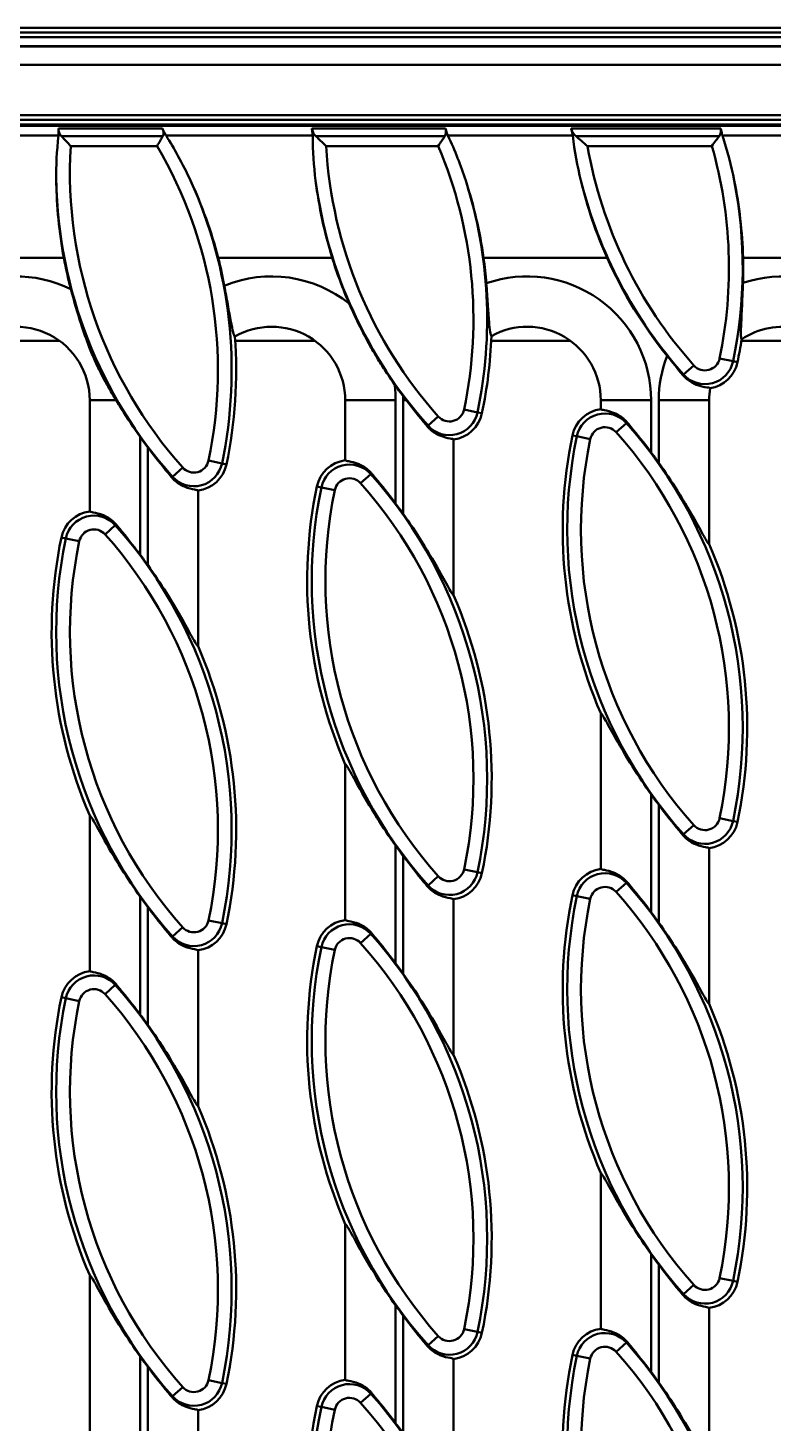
# Model space of a CAD drawing. Header units: millimetres. Extents: x 0 to 2774, y -40 to 1485.
# Drawn here: x 1606.2 to 1687.2, y 548.3 to 700 of the extents above; entities that cross this region are included whole.
import ezdxf

# ---------------------------------------------------------------- set-up
doc = ezdxf.new("R2010")
doc.units = ezdxf.units.MM
doc.header["$LTSCALE"] = 2.5
doc.layers.add('Sichtbar (ISO)', color=7, linetype='Continuous', lineweight=50)
doc.layers.add('Sichtbar schmal (ISO)', color=7, linetype='Continuous', lineweight=50)

msp = doc.modelspace()

# ---------------------------------------------------------------- linework, layer by layer
at = {"layer": 'Sichtbar (ISO)'}
for p, q in [((1965.988, 700.016), (1465.988, 700.016)), ((1965.988, 698.016), (1465.988, 698.016)), ((1965.988, 696.016), (1465.988, 696.016)), ((1573.604, 689.516), (1695.893, 689.516)), ((1573.838, 690.016), (1698.725, 690.016)), ((1610.054, 675.016), (1597.302, 675.016)), ((1639.227, 675.016), (1626.837, 675.016)), ((1669.116, 675.016), (1655.689, 675.016)), ((1699.83, 675.016), (1683.902, 675.016)), ((1612.877, 659.516), (1612.877, 647.439)), ((1640.655, 659.516), (1640.655, 652.995)), ((1668.433, 659.516), (1668.433, 658.55)), ((1680.21, 643.883), (1680.21, 659.516)), ((1652.433, 638.328), (1652.433, 655.258)), ((1624.655, 632.772), (1624.655, 649.703)), ((1668.433, 625.481), (1668.433, 608.55)), ((1640.655, 619.926), (1640.655, 602.995)), ((1612.877, 614.37), (1612.877, 597.439)), ((1680.21, 593.883), (1680.21, 610.814)), ((1652.433, 588.328), (1652.433, 605.258)), ((1624.655, 582.772), (1624.655, 599.703)), ((1668.433, 575.481), (1668.433, 558.55)), ((1640.655, 569.926), (1640.655, 552.995)), ((1612.877, 564.37), (1612.877, 547.439)), ((1680.21, 543.883), (1680.21, 560.814)), ((1652.433, 538.328), (1652.433, 555.258)), ((1624.655, 532.772), (1624.655, 549.703))]:
    msp.add_line(p, q, dxfattribs=at)
for centre, radius, start, end in [((1658.948, 684.338), 49.775, 190.79476, 194.81895), ((1578.583, 662.804), 49.775, 10.6123, 14.20136), ((1686.726, 689.894), 49.775, 197.39184, 203.52081), ((1606.361, 668.36), 49.775, 4.46839, 7.68444), ((1714.504, 695.449), 49.775, 204.2374, 218.65446), ((1634.139, 673.915), 49.775, 358.11784, 1.26655), ((1604.877, 659.516), 8, 0, 125.3978), ((1578.583, 662.804), 50.212, 348.215, 4.16225), ((1632.655, 659.516), 8, 0, 119.92904), ((1606.361, 668.36), 50.212, 348.215, 357.88226), ((1660.433, 659.516), 8, 0, 119.12127), ((1634.139, 673.915), 50.212, 348.215, 351.10984), ((1688.21, 659.516), 8, 31.81441, 123.90218), ((1679.757, 664.398), 3.612, 278.95512, 348.215), ((1686.726, 689.894), 49.775, 215.13482, 216.97769), ((1688.21, 659.516), 8, 170.54752, 180), ((1668.886, 654.967), 3.612, 97.21491, 168.215), ((1651.979, 658.842), 3.612, 277.21491, 348.215), ((1658.948, 684.338), 49.775, 215.35783, 216.96405), ((1714.504, 645.449), 50.212, 168.215, 203.43238), ((1624.201, 653.287), 3.612, 277.21491, 348.215), ((1641.108, 649.411), 3.612, 97.21491, 168.215), ((1634.139, 623.915), 49.775, 35.35783, 36.96405), ((1686.726, 639.894), 50.212, 168.215, 203.43238), ((1606.361, 618.36), 49.775, 35.35783, 36.96405), ((1613.331, 643.856), 3.612, 97.21491, 168.215), ((1658.948, 634.338), 50.212, 168.215, 203.43238), ((1634.139, 623.915), 50.212, 348.215, 23.43238), ((1578.583, 612.804), 49.775, 35.35783, 36.96405), ((1606.361, 618.36), 50.212, 348.215, 23.43238), ((1578.583, 612.804), 50.212, 348.215, 23.43238), ((1714.504, 645.449), 49.775, 215.35783, 216.96405), ((1679.757, 614.398), 3.612, 277.21491, 348.215), ((1686.726, 639.894), 49.775, 215.35783, 216.96405), ((1668.886, 604.967), 3.612, 97.21491, 168.215), ((1651.979, 608.842), 3.612, 277.21491, 348.215), ((1658.948, 634.338), 49.775, 215.35783, 216.96405), ((1714.504, 595.449), 50.212, 168.215, 203.43238), ((1624.201, 603.287), 3.612, 277.21491, 348.215), ((1641.108, 599.411), 3.612, 97.21491, 168.215), ((1634.139, 573.915), 49.775, 35.35783, 36.96405), ((1686.726, 589.894), 50.212, 168.215, 203.43238), ((1606.361, 568.36), 49.775, 35.35783, 36.96405), ((1613.331, 593.856), 3.612, 97.21491, 168.215), ((1658.948, 584.338), 50.212, 168.215, 203.43238), ((1634.139, 573.915), 50.212, 348.215, 23.43238), ((1578.583, 562.804), 49.775, 35.35783, 36.96405), ((1606.361, 568.36), 50.212, 348.215, 23.43238), ((1578.583, 562.804), 50.212, 348.215, 23.43238), ((1714.504, 595.449), 49.775, 215.35783, 216.96405), ((1679.757, 564.398), 3.612, 277.21491, 348.215), ((1686.726, 589.894), 49.775, 215.35783, 216.96405), ((1668.886, 554.967), 3.612, 97.21491, 168.215), ((1651.979, 558.842), 3.612, 277.21491, 348.215), ((1658.948, 584.338), 49.775, 215.35783, 216.96405), ((1714.504, 545.449), 50.212, 168.215, 203.43238), ((1634.139, 523.915), 49.775, 35.35783, 36.96405), ((1624.201, 553.287), 3.612, 277.21491, 348.215), ((1641.108, 549.411), 3.612, 97.21491, 168.215), ((1686.726, 539.894), 50.212, 168.215, 203.43238), ((1606.361, 518.36), 49.775, 35.35783, 36.96405)]:
    msp.add_arc(centre, radius, start, end, dxfattribs=at)
for centre, major_axis, start_param, end_param in [((1658.948, 684.011), (0, -49.716), 4.7243321, 4.8943377), ((1578.583, 662.477), (0, 49.857), 4.9666113, 5.145853), ((1686.726, 689.567), (0, -49.679), 4.8364919, 5.0096603), ((1606.361, 668.033), (0, 49.821), 4.8530135, 5.0263297), ((1714.504, 695.123), (0, -49.643), 4.9504211, 5.1294146), ((1634.139, 673.588), (0, 49.784), 4.7410599, 4.911133)]:
    msp.add_ellipse(centre, major_axis=major_axis, ratio=0.9999784, start_param=start_param, end_param=end_param, dxfattribs=at)
for points, knots in [([(1609.464, 689.081), (1609.466, 689.039), (1609.469, 688.993), (1609.477, 688.855), (1609.482, 688.758), (1609.484, 688.539), (1609.479, 688.419), (1609.466, 688.299)], [-0.088490593, -0.088490593, -0.088490593, -0.088490593, -0.070380832, -0.070380832, -0.038118861, -0.038118861, -0.001894741, -0.001894741, -0.001894741, -0.001894741]), ([(1609.816, 688.228), (1609.701, 688.353), (1609.61, 688.506), (1609.504, 688.777), (1609.471, 688.932), (1609.464, 689.081)], [0.93695004, 0.93695004, 0.93695004, 0.93695004, 0.9973934, 0.9973934, 1.05608608, 1.05608608, 1.05608608, 1.05608608]), ([(1621.177, 688.299), (1621.124, 688.383), (1621.074, 688.469), (1620.971, 688.663), (1620.921, 688.768), (1620.842, 688.945), (1620.811, 689.017), (1620.782, 689.081)], [-0.10637182, -0.10637182, -0.10637182, -0.10637182, -0.076680369, -0.076680369, -0.040083643, -0.040083643, -0.011256213, -0.011256213, -0.011256213, -0.011256213]), ([(1620.782, 689.081), (1620.85, 688.933), (1620.893, 688.772), (1620.903, 688.5), (1620.876, 688.351), (1620.806, 688.228)], [0.02997029, 0.02997029, 0.02997029, 0.02997029, 0.0913638, 0.0913638, 0.14559588, 0.14559588, 0.14559588, 0.14559588]), ([(1637.022, 689.081), (1637.03, 689.024), (1637.042, 688.961), (1637.067, 688.809), (1637.081, 688.719), (1637.104, 688.518), (1637.11, 688.409), (1637.111, 688.299)], [-0.091355071, -0.091355071, -0.091355071, -0.091355071, -0.066935323, -0.066935323, -0.03738814, -0.03738814, -0.004381078, -0.004381078, -0.004381078, -0.004381078]), ([(1637.468, 688.228), (1637.338, 688.353), (1637.229, 688.509), (1637.094, 688.78), (1637.045, 688.933), (1637.022, 689.081)], [0.93073261, 0.93073261, 0.93073261, 0.93073261, 0.99377659, 0.99377659, 1.05248697, 1.05248697, 1.05248697, 1.05248697]), ([(1651.548, 689.081), (1651.593, 688.932), (1651.613, 688.773), (1651.59, 688.501), (1651.546, 688.351), (1651.465, 688.228)], [0.02899271, 0.02899271, 0.02899271, 0.02899271, 0.08903376, 0.08903376, 0.14441862, 0.14441862, 0.14441862, 0.14441862]), ([(1651.821, 688.299), (1651.78, 688.387), (1651.742, 688.477), (1651.671, 688.67), (1651.639, 688.77), (1651.588, 688.943), (1651.567, 689.017), (1651.548, 689.081)], [-0.101692756, -0.101692756, -0.101692756, -0.101692756, -0.072566271, -0.072566271, -0.039254825, -0.039254825, -0.010951722, -0.010951722, -0.010951722, -0.010951722]), ([(1665.202, 689.081), (1665.215, 689.035), (1665.229, 688.985), (1665.272, 688.837), (1665.3, 688.733), (1665.348, 688.518), (1665.368, 688.409), (1665.381, 688.299)], [-0.092696771, -0.092696771, -0.092696771, -0.092696771, -0.072594322, -0.072594322, -0.037704406, -0.037704406, -0.004407604, -0.004407604, -0.004407604, -0.004407604]), ([(1665.75, 688.228), (1665.603, 688.354), (1665.473, 688.512), (1665.308, 688.783), (1665.242, 688.934), (1665.202, 689.081)], [0.93262683, 0.93262683, 0.93262683, 0.93262683, 0.99891182, 0.99891182, 1.05783826, 1.05783826, 1.05783826, 1.05783826]), ([(1681.48, 689.081), (1681.506, 688.932), (1681.506, 688.773), (1681.453, 688.502), (1681.393, 688.352), (1681.301, 688.228)], [0.02841016, 0.02841016, 0.02841016, 0.02841016, 0.087676, 0.087676, 0.14449036, 0.14449036, 0.14449036, 0.14449036]), ([(1681.65, 688.299), (1681.62, 688.389), (1681.595, 688.48), (1681.547, 688.682), (1681.527, 688.789), (1681.5, 688.958), (1681.49, 689.023), (1681.48, 689.081)], [-0.098887258, -0.098887258, -0.098887258, -0.098887258, -0.070511641, -0.070511641, -0.03575834, -0.03575834, -0.010777892, -0.010777892, -0.010777892, -0.010777892]), ([(1610.806, 687.167), (1610.805, 687.169), (1610.803, 687.17), (1610.619, 687.366), (1610.434, 687.563), (1610.101, 687.92), (1609.949, 688.084), (1609.816, 688.228)], [-0.15322289, -0.15322289, -0.15322289, -0.15322289, -0.15266711, -0.15266711, -0.07283648, -0.07283648, 0, 0, 0, 0]), ([(1620.806, 688.228), (1620.726, 688.086), (1620.633, 687.921), (1620.428, 687.562), (1620.317, 687.367), (1620.204, 687.171), (1620.203, 687.169), (1620.202, 687.167)], [-0.13212711, -0.13212711, -0.13212711, -0.13212711, -0.06726166, -0.06726166, 0, 0, 0.00062773, 0.00062773, 0.00062773, 0.00062773]), ([(1623.829, 683.418), (1623.413, 684.315), (1622.958, 685.217), (1622.061, 686.847), (1621.63, 687.578), (1621.177, 688.299)], [0.18740577, 0.18740577, 0.18740577, 0.18740577, 0.47570196, 0.47570196, 0.71254736, 0.71254736, 0.71254736, 0.71254736]), ([(1638.578, 687.167), (1638.576, 687.169), (1638.575, 687.17), (1638.367, 687.366), (1638.159, 687.564), (1637.787, 687.92), (1637.617, 688.084), (1637.468, 688.228)], [-0.16091372, -0.16091372, -0.16091372, -0.16091372, -0.16033292, -0.16033292, -0.07562121, -0.07562121, 0, 0, 0, 0]), ([(1651.465, 688.228), (1651.373, 688.086), (1651.266, 687.922), (1651.03, 687.564), (1650.901, 687.368), (1650.77, 687.171), (1650.769, 687.169), (1650.768, 687.167)], [-0.13663039, -0.13663039, -0.13663039, -0.13663039, -0.07032553, -0.07032553, 0, 0, 0.00060897, 0.00060897, 0.00060897, 0.00060897]), ([(1666.995, 687.167), (1666.993, 687.169), (1666.991, 687.17), (1666.768, 687.358), (1666.544, 687.547), (1666.112, 687.916), (1665.915, 688.086), (1665.75, 688.228)], [-0.15421317, -0.15421317, -0.15421317, -0.15421317, -0.15360925, -0.15360925, -0.07806405, -0.07806405, 0, 0, 0, 0]), ([(1681.301, 688.228), (1681.198, 688.088), (1681.078, 687.928), (1680.811, 687.57), (1680.661, 687.371), (1680.51, 687.17), (1680.509, 687.169), (1680.508, 687.167)], [-0.14172148, -0.14172148, -0.14172148, -0.14172148, -0.07463865, -0.07463865, 0, 0, 0.00060363, 0.00060363, 0.00060363, 0.00060363]), ([(1655.985, 672.238), (1656.045, 671.469), (1656.099, 670.705), (1656.196, 669.293), (1656.238, 668.648), (1656.318, 667.632), (1656.356, 667.237), (1656.441, 666.694), (1656.487, 666.539), (1656.539, 666.504)], [-0.83946536, -0.83946536, -0.83946536, -0.83946536, -0.60841868, -0.60841868, -0.38200031, -0.38200031, -0.18504389, -0.18504389, 0, 0, 0, 0]), ([(1683.887, 672.281), (1683.871, 671.795), (1683.853, 671.312), (1683.813, 670.368), (1683.792, 669.909), (1683.737, 668.758), (1683.703, 668.099), (1683.668, 667.139), (1683.661, 666.785), (1683.682, 666.317), (1683.706, 666.185), (1683.748, 666.155)], [-0.86498591, -0.86498591, -0.86498591, -0.86498591, -0.71988853, -0.71988853, -0.5752164, -0.5752164, -0.33887455, -0.33887455, -0.15901342, -0.15901342, 0, 0, 0, 0]), ([(1615.738, 659.516), (1615.478, 659.943), (1615.233, 660.359), (1614.645, 661.393), (1614.335, 661.971), (1613.829, 662.983), (1613.632, 663.399), (1613.217, 664.33), (1613.016, 664.815), (1612.507, 666.123), (1612.207, 666.974), (1611.559, 668.984), (1611.187, 670.253), (1610.829, 671.607)], [-1.6298574, -1.6298574, -1.6298574, -1.6298574, -1.4526309, -1.4526309, -1.1869705, -1.1869705, -0.9968914, -0.9968914, -0.7798687, -0.7798687, -0.4201663, -0.4201663, 0, 0, 0, 0]), ([(1627.507, 671.971), (1627.637, 671.276), (1627.762, 670.585), (1628.001, 669.253), (1628.111, 668.625), (1628.304, 667.606), (1628.388, 667.204), (1628.538, 666.643), (1628.604, 666.483), (1628.663, 666.449)], [-0.83073012, -0.83073012, -0.83073012, -0.83073012, -0.61869825, -0.61869825, -0.39679212, -0.39679212, -0.19477847, -0.19477847, 0, 0, 0, 0]), ([(1646.02, 661.248), (1645.692, 661.715), (1645.369, 662.188), (1644.77, 663.097), (1644.487, 663.542), (1643.86, 664.563), (1643.533, 665.123), (1642.871, 666.316), (1642.56, 666.908), (1641.838, 668.355), (1641.453, 669.187), (1641.087, 670.029)], [-0.99107799, -0.99107799, -0.99107799, -0.99107799, -0.82202369, -0.82202369, -0.66846052, -0.66846052, -0.4742175, -0.4742175, -0.27546673, -0.27546673, 0, 0, 0, 0]), ([(1680.319, 660.829), (1680.259, 660.887), (1680.044, 660.91), (1679.501, 661.004), (1679.173, 661.073), (1678.5, 661.339), (1678.181, 661.511), (1677.695, 661.892), (1677.518, 662.061), (1677.357, 662.253)], [-0.69657519, -0.69657519, -0.69657519, -0.69657519, -0.53053486, -0.53053486, -0.37895062, -0.37895062, -0.2483974, -0.2483974, -0.16724771, -0.16724771, -0.16724771, -0.16724771]), ([(1618.354, 655.534), (1617.671, 656.498), (1616.975, 657.535), (1616.124, 658.885), (1615.928, 659.202), (1615.738, 659.516)], [3.48531602, 3.48531602, 3.48531602, 3.48531602, 3.83122755, 3.83122755, 3.93779261, 3.93779261, 3.93779261, 3.93779261]), ([(1649.568, 656.688), (1649.524, 656.741), (1649.479, 656.794), (1648.728, 657.692), (1647.993, 658.605), (1647.322, 659.481), (1647.308, 659.498), (1647.295, 659.516)], [0.70958265, 0.70958265, 0.70958265, 0.70958265, 0.73010989, 0.73010989, 1.0546565, 1.0546565, 1.06126588, 1.06126588, 1.06126588, 1.06126588]), ([(1668.433, 658.55), (1668.481, 658.51), (1668.612, 658.48), (1669.087, 658.388), (1669.485, 658.312), (1670.093, 658.053), (1670.284, 657.958), (1670.668, 657.714), (1670.86, 657.566), (1671.119, 657.32), (1671.21, 657.224), (1671.297, 657.121)], [0.04336489, 0.04336489, 0.04336489, 0.04336489, 0.19996601, 0.19996601, 0.39993202, 0.39993202, 0.47560066, 0.47560066, 0.55126929, 0.55126929, 0.59299387, 0.59299387, 0.59299387, 0.59299387]), ([(1671.297, 657.121), (1671.341, 657.068), (1671.386, 657.015), (1672.137, 656.117), (1672.872, 655.204), (1673.656, 654.182), (1673.782, 654.015), (1673.91, 653.846)], [0.70958265, 0.70958265, 0.70958265, 0.70958265, 0.73010989, 0.73010989, 1.0546565, 1.0546565, 1.11670002, 1.11670002, 1.11670002, 1.11670002]), ([(1652.433, 655.258), (1652.384, 655.299), (1652.253, 655.329), (1651.778, 655.421), (1651.38, 655.497), (1650.772, 655.756), (1650.581, 655.851), (1650.197, 656.095), (1650.005, 656.243), (1649.746, 656.489), (1649.655, 656.585), (1649.568, 656.688)], [0.04336489, 0.04336489, 0.04336489, 0.04336489, 0.19996601, 0.19996601, 0.39993202, 0.39993202, 0.47560066, 0.47560066, 0.55126929, 0.55126929, 0.59299387, 0.59299387, 0.59299387, 0.59299387]), ([(1621.791, 651.133), (1621.746, 651.185), (1621.702, 651.239), (1620.95, 652.137), (1620.215, 653.05), (1619.432, 654.071), (1619.305, 654.238), (1619.178, 654.408)], [0.70958265, 0.70958265, 0.70958265, 0.70958265, 0.73010989, 0.73010989, 1.0546565, 1.0546565, 1.11670002, 1.11670002, 1.11670002, 1.11670002]), ([(1640.655, 652.995), (1640.703, 652.954), (1640.834, 652.925), (1641.31, 652.832), (1641.707, 652.757), (1642.315, 652.498), (1642.506, 652.402), (1642.89, 652.159), (1643.082, 652.01), (1643.341, 651.764), (1643.432, 651.669), (1643.519, 651.565)], [0.04336489, 0.04336489, 0.04336489, 0.04336489, 0.19996601, 0.19996601, 0.39993202, 0.39993202, 0.47560066, 0.47560066, 0.55126929, 0.55126929, 0.59299387, 0.59299387, 0.59299387, 0.59299387]), ([(1674.733, 652.719), (1675.417, 651.756), (1676.113, 650.718), (1677.536, 648.459), (1678.244, 647.238), (1679.205, 645.52), (1679.612, 644.77), (1679.956, 644.195), (1680.033, 644.072), (1680.148, 643.918), (1680.188, 643.881), (1680.21, 643.883)], [3.485316, 3.485316, 3.485316, 3.485316, 3.8312275, 3.8312275, 4.2428686, 4.2428686, 4.5039478, 4.5039478, 4.5816976, 4.5816976, 4.6534636, 4.6534636, 4.6534636, 4.6534636]), ([(1624.655, 649.703), (1624.606, 649.744), (1624.475, 649.773), (1624, 649.866), (1623.602, 649.941), (1622.994, 650.2), (1622.803, 650.296), (1622.419, 650.539), (1622.228, 650.688), (1621.968, 650.933), (1621.877, 651.029), (1621.791, 651.133)], [0.04336489, 0.04336489, 0.04336489, 0.04336489, 0.19996601, 0.19996601, 0.39993202, 0.39993202, 0.47560066, 0.47560066, 0.55126929, 0.55126929, 0.59299387, 0.59299387, 0.59299387, 0.59299387]), ([(1643.519, 651.565), (1643.563, 651.512), (1643.608, 651.459), (1644.359, 650.561), (1645.094, 649.648), (1645.878, 648.626), (1646.005, 648.459), (1646.132, 648.29)], [0.70958265, 0.70958265, 0.70958265, 0.70958265, 0.73010989, 0.73010989, 1.0546565, 1.0546565, 1.11670002, 1.11670002, 1.11670002, 1.11670002]), ([(1612.877, 647.439), (1612.925, 647.399), (1613.056, 647.369), (1613.532, 647.277), (1613.93, 647.201), (1614.537, 646.942), (1614.728, 646.847), (1615.112, 646.603), (1615.304, 646.455), (1615.563, 646.209), (1615.654, 646.113), (1615.741, 646.01)], [0.04336489, 0.04336489, 0.04336489, 0.04336489, 0.19996601, 0.19996601, 0.39993202, 0.39993202, 0.47560066, 0.47560066, 0.55126929, 0.55126929, 0.59299387, 0.59299387, 0.59299387, 0.59299387]), ([(1646.955, 647.164), (1647.639, 646.2), (1648.335, 645.162), (1649.758, 642.903), (1650.467, 641.683), (1651.428, 639.965), (1651.834, 639.215), (1652.178, 638.639), (1652.255, 638.517), (1652.37, 638.363), (1652.411, 638.325), (1652.433, 638.328)], [3.485316, 3.485316, 3.485316, 3.485316, 3.8312275, 3.8312275, 4.2428686, 4.2428686, 4.5039478, 4.5039478, 4.5816976, 4.5816976, 4.6534636, 4.6534636, 4.6534636, 4.6534636]), ([(1615.741, 646.01), (1615.786, 645.957), (1615.83, 645.904), (1616.582, 645.006), (1617.317, 644.093), (1618.1, 643.071), (1618.227, 642.904), (1618.354, 642.735)], [0.70958265, 0.70958265, 0.70958265, 0.70958265, 0.73010989, 0.73010989, 1.0546565, 1.0546565, 1.11670002, 1.11670002, 1.11670002, 1.11670002]), ([(1619.178, 641.608), (1619.861, 640.645), (1620.557, 639.607), (1621.981, 637.348), (1622.689, 636.127), (1623.65, 634.409), (1624.056, 633.659), (1624.4, 633.084), (1624.477, 632.961), (1624.593, 632.807), (1624.633, 632.77), (1624.655, 632.772)], [3.485316, 3.485316, 3.485316, 3.485316, 3.8312275, 3.8312275, 4.2428686, 4.2428686, 4.5039478, 4.5039478, 4.5816976, 4.5816976, 4.6534636, 4.6534636, 4.6534636, 4.6534636]), ([(1673.91, 616.645), (1673.226, 617.609), (1672.53, 618.647), (1671.107, 620.905), (1670.398, 622.126), (1669.437, 623.844), (1669.031, 624.594), (1668.687, 625.17), (1668.61, 625.292), (1668.495, 625.446), (1668.454, 625.484), (1668.433, 625.481)], [3.485316, 3.485316, 3.485316, 3.485316, 3.8312275, 3.8312275, 4.2428686, 4.2428686, 4.5039478, 4.5039478, 4.5816976, 4.5816976, 4.6534636, 4.6534636, 4.6534636, 4.6534636]), ([(1646.132, 611.09), (1645.448, 612.053), (1644.752, 613.091), (1643.329, 615.35), (1642.621, 616.571), (1641.66, 618.289), (1641.253, 619.038), (1640.909, 619.614), (1640.832, 619.737), (1640.717, 619.891), (1640.677, 619.928), (1640.655, 619.926)], [3.485316, 3.485316, 3.485316, 3.485316, 3.8312275, 3.8312275, 4.2428686, 4.2428686, 4.5039478, 4.5039478, 4.5816976, 4.5816976, 4.6534636, 4.6534636, 4.6534636, 4.6534636]), ([(1677.346, 612.244), (1677.302, 612.297), (1677.257, 612.35), (1676.506, 613.248), (1675.771, 614.161), (1674.987, 615.183), (1674.86, 615.349), (1674.733, 615.519)], [0.70958265, 0.70958265, 0.70958265, 0.70958265, 0.73010989, 0.73010989, 1.0546565, 1.0546565, 1.11670002, 1.11670002, 1.11670002, 1.11670002]), ([(1618.354, 605.534), (1617.671, 606.498), (1616.975, 607.535), (1615.551, 609.794), (1614.843, 611.015), (1613.882, 612.733), (1613.475, 613.483), (1613.131, 614.059), (1613.054, 614.181), (1612.939, 614.335), (1612.899, 614.372), (1612.877, 614.37)], [3.485316, 3.485316, 3.485316, 3.485316, 3.8312275, 3.8312275, 4.2428686, 4.2428686, 4.5039478, 4.5039478, 4.5816976, 4.5816976, 4.6534636, 4.6534636, 4.6534636, 4.6534636]), ([(1680.21, 610.814), (1680.162, 610.855), (1680.031, 610.884), (1679.555, 610.977), (1679.158, 611.052), (1678.55, 611.311), (1678.359, 611.407), (1677.975, 611.65), (1677.783, 611.799), (1677.524, 612.045), (1677.433, 612.14), (1677.346, 612.244)], [0.04336489, 0.04336489, 0.04336489, 0.04336489, 0.19996601, 0.19996601, 0.39993202, 0.39993202, 0.47560066, 0.47560066, 0.55126929, 0.55126929, 0.59299387, 0.59299387, 0.59299387, 0.59299387]), ([(1649.568, 606.688), (1649.524, 606.741), (1649.479, 606.794), (1648.728, 607.692), (1647.993, 608.605), (1647.209, 609.627), (1647.083, 609.794), (1646.955, 609.963)], [0.70958265, 0.70958265, 0.70958265, 0.70958265, 0.73010989, 0.73010989, 1.0546565, 1.0546565, 1.11670002, 1.11670002, 1.11670002, 1.11670002]), ([(1668.433, 608.55), (1668.481, 608.51), (1668.612, 608.48), (1669.087, 608.388), (1669.485, 608.312), (1670.093, 608.053), (1670.284, 607.958), (1670.668, 607.714), (1670.86, 607.566), (1671.119, 607.32), (1671.21, 607.224), (1671.297, 607.121)], [0.04336489, 0.04336489, 0.04336489, 0.04336489, 0.19996601, 0.19996601, 0.39993202, 0.39993202, 0.47560066, 0.47560066, 0.55126929, 0.55126929, 0.59299387, 0.59299387, 0.59299387, 0.59299387]), ([(1671.297, 607.121), (1671.341, 607.068), (1671.386, 607.015), (1672.137, 606.117), (1672.872, 605.204), (1673.656, 604.182), (1673.782, 604.015), (1673.91, 603.846)], [0.70958265, 0.70958265, 0.70958265, 0.70958265, 0.73010989, 0.73010989, 1.0546565, 1.0546565, 1.11670002, 1.11670002, 1.11670002, 1.11670002]), ([(1652.433, 605.258), (1652.384, 605.299), (1652.253, 605.329), (1651.778, 605.421), (1651.38, 605.497), (1650.772, 605.756), (1650.581, 605.851), (1650.197, 606.095), (1650.005, 606.243), (1649.746, 606.489), (1649.655, 606.585), (1649.568, 606.688)], [0.04336489, 0.04336489, 0.04336489, 0.04336489, 0.19996601, 0.19996601, 0.39993202, 0.39993202, 0.47560066, 0.47560066, 0.55126929, 0.55126929, 0.59299387, 0.59299387, 0.59299387, 0.59299387]), ([(1621.791, 601.133), (1621.746, 601.185), (1621.702, 601.239), (1620.95, 602.137), (1620.215, 603.05), (1619.432, 604.071), (1619.305, 604.238), (1619.178, 604.408)], [0.70958265, 0.70958265, 0.70958265, 0.70958265, 0.73010989, 0.73010989, 1.0546565, 1.0546565, 1.11670002, 1.11670002, 1.11670002, 1.11670002]), ([(1640.655, 602.995), (1640.703, 602.954), (1640.834, 602.925), (1641.31, 602.832), (1641.707, 602.757), (1642.315, 602.498), (1642.506, 602.402), (1642.89, 602.159), (1643.082, 602.01), (1643.341, 601.764), (1643.432, 601.669), (1643.519, 601.565)], [0.04336489, 0.04336489, 0.04336489, 0.04336489, 0.19996601, 0.19996601, 0.39993202, 0.39993202, 0.47560066, 0.47560066, 0.55126929, 0.55126929, 0.59299387, 0.59299387, 0.59299387, 0.59299387]), ([(1674.733, 602.719), (1675.417, 601.756), (1676.113, 600.718), (1677.536, 598.459), (1678.244, 597.238), (1679.205, 595.52), (1679.612, 594.77), (1679.956, 594.195), (1680.033, 594.072), (1680.148, 593.918), (1680.188, 593.881), (1680.21, 593.883)], [3.485316, 3.485316, 3.485316, 3.485316, 3.8312275, 3.8312275, 4.2428686, 4.2428686, 4.5039478, 4.5039478, 4.5816976, 4.5816976, 4.6534636, 4.6534636, 4.6534636, 4.6534636]), ([(1624.655, 599.703), (1624.606, 599.744), (1624.475, 599.773), (1624, 599.866), (1623.602, 599.941), (1622.994, 600.2), (1622.803, 600.296), (1622.419, 600.539), (1622.228, 600.688), (1621.968, 600.933), (1621.877, 601.029), (1621.791, 601.133)], [0.04336489, 0.04336489, 0.04336489, 0.04336489, 0.19996601, 0.19996601, 0.39993202, 0.39993202, 0.47560066, 0.47560066, 0.55126929, 0.55126929, 0.59299387, 0.59299387, 0.59299387, 0.59299387]), ([(1643.519, 601.565), (1643.563, 601.512), (1643.608, 601.459), (1644.359, 600.561), (1645.094, 599.648), (1645.878, 598.626), (1646.005, 598.459), (1646.132, 598.29)], [0.70958265, 0.70958265, 0.70958265, 0.70958265, 0.73010989, 0.73010989, 1.0546565, 1.0546565, 1.11670002, 1.11670002, 1.11670002, 1.11670002]), ([(1612.877, 597.439), (1612.925, 597.399), (1613.056, 597.369), (1613.532, 597.277), (1613.93, 597.201), (1614.537, 596.942), (1614.728, 596.847), (1615.112, 596.603), (1615.304, 596.455), (1615.563, 596.209), (1615.654, 596.113), (1615.741, 596.01)], [0.04336489, 0.04336489, 0.04336489, 0.04336489, 0.19996601, 0.19996601, 0.39993202, 0.39993202, 0.47560066, 0.47560066, 0.55126929, 0.55126929, 0.59299387, 0.59299387, 0.59299387, 0.59299387]), ([(1646.955, 597.164), (1647.639, 596.2), (1648.335, 595.162), (1649.758, 592.903), (1650.467, 591.683), (1651.428, 589.965), (1651.834, 589.215), (1652.178, 588.639), (1652.255, 588.517), (1652.37, 588.363), (1652.411, 588.325), (1652.433, 588.328)], [3.485316, 3.485316, 3.485316, 3.485316, 3.8312275, 3.8312275, 4.2428686, 4.2428686, 4.5039478, 4.5039478, 4.5816976, 4.5816976, 4.6534636, 4.6534636, 4.6534636, 4.6534636]), ([(1615.741, 596.01), (1615.786, 595.957), (1615.83, 595.904), (1616.582, 595.006), (1617.317, 594.093), (1618.1, 593.071), (1618.227, 592.904), (1618.354, 592.735)], [0.70958265, 0.70958265, 0.70958265, 0.70958265, 0.73010989, 0.73010989, 1.0546565, 1.0546565, 1.11670002, 1.11670002, 1.11670002, 1.11670002]), ([(1619.178, 591.608), (1619.861, 590.645), (1620.557, 589.607), (1621.981, 587.348), (1622.689, 586.127), (1623.65, 584.409), (1624.056, 583.659), (1624.4, 583.084), (1624.477, 582.961), (1624.593, 582.807), (1624.633, 582.77), (1624.655, 582.772)], [3.485316, 3.485316, 3.485316, 3.485316, 3.8312275, 3.8312275, 4.2428686, 4.2428686, 4.5039478, 4.5039478, 4.5816976, 4.5816976, 4.6534636, 4.6534636, 4.6534636, 4.6534636]), ([(1673.91, 566.645), (1673.226, 567.609), (1672.53, 568.647), (1671.107, 570.905), (1670.398, 572.126), (1669.437, 573.844), (1669.031, 574.594), (1668.687, 575.17), (1668.61, 575.292), (1668.495, 575.446), (1668.454, 575.484), (1668.433, 575.481)], [3.485316, 3.485316, 3.485316, 3.485316, 3.8312275, 3.8312275, 4.2428686, 4.2428686, 4.5039478, 4.5039478, 4.5816976, 4.5816976, 4.6534636, 4.6534636, 4.6534636, 4.6534636]), ([(1646.132, 561.09), (1645.448, 562.053), (1644.752, 563.091), (1643.329, 565.35), (1642.621, 566.571), (1641.66, 568.289), (1641.253, 569.038), (1640.909, 569.614), (1640.832, 569.737), (1640.717, 569.891), (1640.677, 569.928), (1640.655, 569.926)], [3.485316, 3.485316, 3.485316, 3.485316, 3.8312275, 3.8312275, 4.2428686, 4.2428686, 4.5039478, 4.5039478, 4.5816976, 4.5816976, 4.6534636, 4.6534636, 4.6534636, 4.6534636]), ([(1677.346, 562.244), (1677.302, 562.297), (1677.257, 562.35), (1676.506, 563.248), (1675.771, 564.161), (1674.987, 565.183), (1674.86, 565.349), (1674.733, 565.519)], [0.70958265, 0.70958265, 0.70958265, 0.70958265, 0.73010989, 0.73010989, 1.0546565, 1.0546565, 1.11670002, 1.11670002, 1.11670002, 1.11670002]), ([(1618.354, 555.534), (1617.671, 556.498), (1616.975, 557.535), (1615.551, 559.794), (1614.843, 561.015), (1613.882, 562.733), (1613.475, 563.483), (1613.131, 564.059), (1613.054, 564.181), (1612.939, 564.335), (1612.899, 564.372), (1612.877, 564.37)], [3.485316, 3.485316, 3.485316, 3.485316, 3.8312275, 3.8312275, 4.2428686, 4.2428686, 4.5039478, 4.5039478, 4.5816976, 4.5816976, 4.6534636, 4.6534636, 4.6534636, 4.6534636]), ([(1680.21, 560.814), (1680.162, 560.855), (1680.031, 560.884), (1679.555, 560.977), (1679.158, 561.052), (1678.55, 561.311), (1678.359, 561.407), (1677.975, 561.65), (1677.783, 561.799), (1677.524, 562.045), (1677.433, 562.14), (1677.346, 562.244)], [0.04336489, 0.04336489, 0.04336489, 0.04336489, 0.19996601, 0.19996601, 0.39993202, 0.39993202, 0.47560066, 0.47560066, 0.55126929, 0.55126929, 0.59299387, 0.59299387, 0.59299387, 0.59299387]), ([(1649.568, 556.688), (1649.524, 556.741), (1649.479, 556.794), (1648.728, 557.692), (1647.993, 558.605), (1647.209, 559.627), (1647.083, 559.794), (1646.955, 559.963)], [0.70958265, 0.70958265, 0.70958265, 0.70958265, 0.73010989, 0.73010989, 1.0546565, 1.0546565, 1.11670002, 1.11670002, 1.11670002, 1.11670002]), ([(1668.433, 558.55), (1668.481, 558.51), (1668.612, 558.48), (1669.087, 558.388), (1669.485, 558.312), (1670.093, 558.053), (1670.284, 557.958), (1670.668, 557.714), (1670.86, 557.566), (1671.119, 557.32), (1671.21, 557.224), (1671.297, 557.121)], [0.04336489, 0.04336489, 0.04336489, 0.04336489, 0.19996601, 0.19996601, 0.39993202, 0.39993202, 0.47560066, 0.47560066, 0.55126929, 0.55126929, 0.59299387, 0.59299387, 0.59299387, 0.59299387]), ([(1671.297, 557.121), (1671.341, 557.068), (1671.386, 557.015), (1672.137, 556.117), (1672.872, 555.204), (1673.656, 554.182), (1673.782, 554.015), (1673.91, 553.846)], [0.70958265, 0.70958265, 0.70958265, 0.70958265, 0.73010989, 0.73010989, 1.0546565, 1.0546565, 1.11670002, 1.11670002, 1.11670002, 1.11670002]), ([(1652.433, 555.258), (1652.384, 555.299), (1652.253, 555.329), (1651.778, 555.421), (1651.38, 555.497), (1650.772, 555.756), (1650.581, 555.851), (1650.197, 556.095), (1650.005, 556.243), (1649.746, 556.489), (1649.655, 556.585), (1649.568, 556.688)], [0.04336489, 0.04336489, 0.04336489, 0.04336489, 0.19996601, 0.19996601, 0.39993202, 0.39993202, 0.47560066, 0.47560066, 0.55126929, 0.55126929, 0.59299387, 0.59299387, 0.59299387, 0.59299387]), ([(1621.791, 551.133), (1621.746, 551.185), (1621.702, 551.239), (1620.95, 552.137), (1620.215, 553.05), (1619.432, 554.071), (1619.305, 554.238), (1619.178, 554.408)], [0.70958265, 0.70958265, 0.70958265, 0.70958265, 0.73010989, 0.73010989, 1.0546565, 1.0546565, 1.11670002, 1.11670002, 1.11670002, 1.11670002]), ([(1640.655, 552.995), (1640.703, 552.954), (1640.834, 552.925), (1641.31, 552.832), (1641.707, 552.757), (1642.315, 552.498), (1642.506, 552.402), (1642.89, 552.159), (1643.082, 552.01), (1643.341, 551.764), (1643.432, 551.669), (1643.519, 551.565)], [0.04336489, 0.04336489, 0.04336489, 0.04336489, 0.19996601, 0.19996601, 0.39993202, 0.39993202, 0.47560066, 0.47560066, 0.55126929, 0.55126929, 0.59299387, 0.59299387, 0.59299387, 0.59299387]), ([(1674.733, 552.719), (1675.417, 551.756), (1676.113, 550.718), (1677.536, 548.459), (1678.244, 547.238), (1679.205, 545.52), (1679.612, 544.77), (1679.956, 544.195), (1680.033, 544.072), (1680.148, 543.918), (1680.188, 543.881), (1680.21, 543.883)], [3.485316, 3.485316, 3.485316, 3.485316, 3.8312275, 3.8312275, 4.2428686, 4.2428686, 4.5039478, 4.5039478, 4.5816976, 4.5816976, 4.6534636, 4.6534636, 4.6534636, 4.6534636]), ([(1624.655, 549.703), (1624.606, 549.744), (1624.475, 549.773), (1624, 549.866), (1623.602, 549.941), (1622.994, 550.2), (1622.803, 550.296), (1622.419, 550.539), (1622.228, 550.688), (1621.968, 550.933), (1621.877, 551.029), (1621.791, 551.133)], [0.04336489, 0.04336489, 0.04336489, 0.04336489, 0.19996601, 0.19996601, 0.39993202, 0.39993202, 0.47560066, 0.47560066, 0.55126929, 0.55126929, 0.59299387, 0.59299387, 0.59299387, 0.59299387]), ([(1643.519, 551.565), (1643.563, 551.512), (1643.608, 551.459), (1644.359, 550.561), (1645.094, 549.648), (1645.878, 548.626), (1646.005, 548.459), (1646.132, 548.29)], [0.70958265, 0.70958265, 0.70958265, 0.70958265, 0.73010989, 0.73010989, 1.0546565, 1.0546565, 1.11670002, 1.11670002, 1.11670002, 1.11670002])]:
    msp.add_open_spline(points, degree=3, knots=knots, dxfattribs=at)
for points in [[(1609.466, 688.299), (1609.29, 686.649), (1609.218, 685.002), (1609.237, 683.418)], [(1637.111, 688.299), (1637.121, 686.638), (1637.234, 684.992), (1637.43, 683.418)], [(1653.746, 683.418), (1653.221, 685.036), (1652.576, 686.683), (1651.821, 688.299)], [(1665.381, 688.299), (1665.579, 686.631), (1665.883, 684.978), (1666.262, 683.418)], [(1682.942, 683.418), (1682.619, 685.022), (1682.188, 686.67), (1681.65, 688.299)], [(1677.357, 662.253), (1676.798, 662.921), (1676.213, 663.634), (1675.633, 664.359)], [(1647.295, 659.516), (1647.184, 659.661), (1647.073, 659.807), (1646.962, 659.954)]]:
    msp.add_open_spline(points, degree=3, dxfattribs=at)
at = {"layer": 'Sichtbar schmal (ISO)'}
for p, q in [((1465.988, 699.516), (1965.988, 699.516)), ((1965.988, 699.016), (1465.988, 699.016)), ((1465.988, 697.99), (1965.988, 697.99)), ((1965.988, 690.516), (1465.988, 690.516)), ((1695.782, 689.37), (1542.194, 689.37)), ((1620.782, 689.081), (1609.464, 689.081)), ((1651.548, 689.081), (1637.022, 689.081)), ((1681.48, 689.081), (1665.202, 689.081)), ((1589.536, 688.299), (1609.466, 688.299)), ((1620.806, 688.228), (1609.816, 688.228)), ((1621.177, 688.299), (1637.111, 688.299)), ((1651.465, 688.228), (1637.468, 688.228)), ((1651.821, 688.299), (1665.381, 688.299)), ((1681.301, 688.228), (1665.75, 688.228)), ((1681.65, 688.299), (1695.782, 688.299)), ((1620.202, 687.167), (1610.806, 687.167)), ((1650.768, 687.167), (1638.578, 687.167)), ((1680.508, 687.167), (1666.995, 687.167)), ((1609.564, 665.998), (1600.25, 665.998)), ((1637.342, 665.998), (1628.694, 665.998)), ((1665.12, 665.998), (1656.518, 665.998)), ((1692.898, 665.998), (1683.723, 665.998)), ((1678.545, 663.315), (1677.43, 662.319)), ((1681.348, 664.066), (1682.811, 663.761)), ((1682.811, 663.761), (1683.293, 663.66)), ((1677.43, 662.319), (1677.357, 662.253)), ((1615.738, 659.516), (1612.877, 659.516)), ((1646.132, 659.516), (1640.655, 659.516)), ((1646.132, 648.29), (1646.132, 659.516)), ((1646.955, 659.516), (1647.295, 659.516)), ((1646.955, 659.516), (1646.955, 647.164)), ((1653.57, 658.51), (1655.033, 658.205)), ((1673.91, 659.516), (1668.433, 659.516)), ((1673.91, 653.846), (1673.91, 659.516)), ((1674.733, 659.516), (1680.21, 659.516)), ((1674.733, 659.516), (1674.733, 652.719)), ((1650.767, 657.759), (1649.653, 656.763)), ((1655.033, 658.205), (1655.515, 658.104)), ((1670.098, 656.05), (1671.212, 657.046)), ((1671.212, 657.046), (1671.297, 657.121)), ((1618.354, 642.735), (1618.354, 655.534)), ((1649.653, 656.763), (1649.568, 656.688)), ((1665.832, 655.604), (1665.35, 655.704)), ((1667.295, 655.299), (1665.832, 655.604)), ((1619.178, 654.408), (1619.178, 641.608)), ((1625.792, 652.955), (1627.255, 652.649)), ((1627.255, 652.649), (1627.737, 652.549)), ((1621.875, 651.208), (1621.791, 651.133)), ((1622.989, 652.204), (1621.875, 651.208)), ((1642.32, 650.494), (1643.435, 651.49)), ((1643.435, 651.49), (1643.519, 651.565)), ((1638.054, 650.048), (1637.572, 650.149)), ((1639.517, 649.743), (1638.054, 650.048)), ((1614.543, 644.939), (1615.657, 645.934)), ((1615.657, 645.934), (1615.741, 646.01)), ((1610.277, 644.493), (1609.794, 644.593)), ((1611.739, 644.188), (1610.277, 644.493)), ((1673.91, 603.846), (1673.91, 616.645)), ((1674.733, 615.519), (1674.733, 602.719)), ((1677.43, 612.319), (1678.545, 613.315)), ((1681.348, 614.066), (1682.811, 613.761)), ((1682.811, 613.761), (1683.293, 613.66)), ((1677.43, 612.319), (1677.346, 612.244)), ((1646.132, 598.29), (1646.132, 611.09)), ((1646.955, 609.963), (1646.955, 597.164)), ((1653.57, 608.51), (1655.033, 608.205)), ((1649.653, 606.763), (1650.767, 607.759)), ((1655.033, 608.205), (1655.515, 608.104)), ((1671.212, 607.046), (1670.098, 606.05)), ((1671.212, 607.046), (1671.297, 607.121)), ((1618.354, 592.735), (1618.354, 605.534)), ((1649.653, 606.763), (1649.568, 606.688)), ((1665.832, 605.604), (1665.35, 605.704)), ((1665.832, 605.604), (1667.295, 605.299)), ((1619.178, 604.408), (1619.178, 591.608)), ((1625.792, 602.955), (1627.255, 602.649)), ((1627.255, 602.649), (1627.737, 602.549)), ((1621.875, 601.208), (1621.791, 601.133)), ((1621.875, 601.208), (1622.989, 602.204)), ((1643.435, 601.49), (1642.32, 600.494)), ((1643.435, 601.49), (1643.519, 601.565)), ((1638.054, 600.048), (1637.572, 600.149)), ((1638.054, 600.048), (1639.517, 599.743)), ((1615.657, 595.934), (1614.543, 594.939)), ((1615.657, 595.934), (1615.741, 596.01)), ((1610.277, 594.493), (1609.794, 594.593)), ((1610.277, 594.493), (1611.739, 594.188)), ((1673.91, 553.846), (1673.91, 566.645)), ((1674.733, 565.519), (1674.733, 552.719)), ((1678.545, 563.315), (1677.43, 562.319)), ((1681.348, 564.066), (1682.811, 563.761)), ((1682.811, 563.761), (1683.293, 563.66)), ((1677.43, 562.319), (1677.346, 562.244)), ((1646.132, 548.29), (1646.132, 561.09)), ((1646.955, 559.963), (1646.955, 547.164)), ((1653.57, 558.51), (1655.033, 558.205)), ((1650.767, 557.759), (1649.653, 556.763)), ((1655.033, 558.205), (1655.515, 558.104)), ((1671.212, 557.046), (1670.098, 556.05)), ((1671.212, 557.046), (1671.297, 557.121)), ((1618.354, 542.735), (1618.354, 555.534)), ((1649.653, 556.763), (1649.568, 556.688)), ((1665.832, 555.604), (1665.35, 555.704)), ((1665.832, 555.604), (1667.295, 555.299)), ((1619.178, 554.408), (1619.178, 541.608)), ((1625.792, 552.955), (1627.255, 552.649)), ((1627.255, 552.649), (1627.737, 552.549)), ((1621.875, 551.208), (1621.791, 551.133)), ((1622.989, 552.204), (1621.875, 551.208)), ((1643.435, 551.49), (1642.32, 550.494)), ((1643.435, 551.49), (1643.519, 551.565)), ((1638.054, 550.048), (1637.572, 550.149)), ((1638.054, 550.048), (1639.517, 549.743))]:
    msp.add_line(p, q, dxfattribs=at)
for centre, radius, start, end in [((1658.948, 684.338), 48.226, 176.63675, 221.785), ((1578.583, 662.804), 48.226, 348.215, 30.34383), ((1686.726, 689.894), 48.226, 183.24086, 221.785), ((1606.361, 668.36), 48.226, 348.215, 22.95378), ((1714.504, 695.449), 48.226, 189.88859, 221.785), ((1634.139, 673.915), 48.226, 348.215, 15.94944), ((1658.948, 684.338), 49.72, 181.06055, 221.785), ((1578.583, 662.804), 49.72, 348.215, 24.49369), ((1686.726, 689.894), 49.72, 187.48383, 221.785), ((1606.361, 668.36), 49.72, 348.215, 17.62921), ((1714.504, 695.449), 49.72, 194.00364, 221.785), ((1634.139, 673.915), 49.72, 348.215, 11.01806), ((1604.877, 659.516), 13.477, 63.79183, 118.11566), ((1632.655, 659.516), 13.477, 51.27039, 112.45525), ((1660.433, 659.516), 13.477, 0, 109.26983), ((1688.21, 659.516), 13.477, 0, 108.71035), ((1688.21, 659.516), 13.477, 158.93996, 180), ((1679.757, 664.398), 3.12, 221.785, 348.215), ((1679.757, 664.398), 1.626, 221.785, 348.215), ((1632.655, 659.516), 13.477, 0, 7.38524), ((1660.433, 659.516), 13.477, 178.13701, 180), ((1651.979, 658.842), 1.626, 221.785, 348.215), ((1651.979, 658.842), 3.12, 221.785, 348.215), ((1668.886, 654.967), 3.12, 41.785, 168.215), ((1634.139, 623.915), 49.72, 348.215, 41.785), ((1714.504, 645.449), 49.72, 168.215, 221.785), ((1668.886, 654.967), 1.626, 41.785, 168.215), ((1634.139, 623.915), 48.226, 348.215, 41.785), ((1714.504, 645.449), 48.226, 168.215, 221.785), ((1624.201, 653.287), 3.12, 221.785, 348.215), ((1624.201, 653.287), 1.626, 221.785, 348.215), ((1641.108, 649.411), 3.12, 41.785, 168.215), ((1641.108, 649.411), 1.626, 41.785, 168.215), ((1606.361, 618.36), 49.72, 348.215, 41.785), ((1686.726, 639.894), 49.72, 168.215, 221.785), ((1686.726, 639.894), 48.226, 168.215, 221.785), ((1606.361, 618.36), 48.226, 348.215, 41.785), ((1613.331, 643.856), 3.12, 41.785, 168.215), ((1613.331, 643.856), 1.626, 41.785, 168.215), ((1578.583, 612.804), 48.226, 348.215, 41.785), ((1578.583, 612.804), 49.72, 348.215, 41.785), ((1658.948, 634.338), 49.72, 168.215, 221.785), ((1658.948, 634.338), 48.226, 168.215, 221.785), ((1679.757, 614.398), 3.12, 221.785, 348.215), ((1679.757, 614.398), 1.626, 221.785, 348.215), ((1651.979, 608.842), 1.626, 221.785, 348.215), ((1651.979, 608.842), 3.12, 221.785, 348.215), ((1668.886, 604.967), 3.12, 41.785, 168.215), ((1634.139, 573.915), 49.72, 348.215, 41.785), ((1714.504, 595.449), 49.72, 168.215, 221.785), ((1668.886, 604.967), 1.626, 41.785, 168.215), ((1634.139, 573.915), 48.226, 348.215, 41.785), ((1714.504, 595.449), 48.226, 168.215, 221.785), ((1624.201, 603.287), 3.12, 221.785, 348.215), ((1624.201, 603.287), 1.626, 221.785, 348.215), ((1641.108, 599.411), 3.12, 41.785, 168.215), ((1641.108, 599.411), 1.626, 41.785, 168.215), ((1606.361, 568.36), 49.72, 348.215, 41.785), ((1686.726, 589.894), 49.72, 168.215, 221.785), ((1686.726, 589.894), 48.226, 168.215, 221.785), ((1606.361, 568.36), 48.226, 348.215, 41.785), ((1613.331, 593.856), 3.12, 41.785, 168.215), ((1613.331, 593.856), 1.626, 41.785, 168.215), ((1578.583, 562.804), 48.226, 348.215, 41.785), ((1578.583, 562.804), 49.72, 348.215, 41.785), ((1658.948, 584.338), 49.72, 168.215, 221.785), ((1658.948, 584.338), 48.226, 168.215, 221.785), ((1679.757, 564.398), 3.12, 221.785, 348.215), ((1679.757, 564.398), 1.626, 221.785, 348.215), ((1651.979, 558.842), 1.626, 221.785, 348.215), ((1651.979, 558.842), 3.12, 221.785, 348.215), ((1668.886, 554.967), 3.12, 41.785, 168.215), ((1634.139, 523.915), 49.72, 348.215, 41.785), ((1714.504, 545.449), 49.72, 168.215, 221.785), ((1668.886, 554.967), 1.626, 41.785, 168.215), ((1634.139, 523.915), 48.226, 348.215, 41.785), ((1714.504, 545.449), 48.226, 168.215, 221.785), ((1624.201, 553.287), 3.12, 221.785, 348.215), ((1624.201, 553.287), 1.626, 221.785, 348.215), ((1641.108, 549.411), 3.12, 41.785, 168.215), ((1641.108, 549.411), 1.626, 41.785, 168.215), ((1606.361, 518.36), 49.72, 348.215, 41.785), ((1686.726, 539.894), 49.72, 168.215, 221.785), ((1686.726, 539.894), 48.226, 168.215, 221.785), ((1606.361, 518.36), 48.226, 348.215, 41.785)]:
    msp.add_arc(centre, radius, start, end, dxfattribs=at)

doc.saveas('drawing.dxf')
